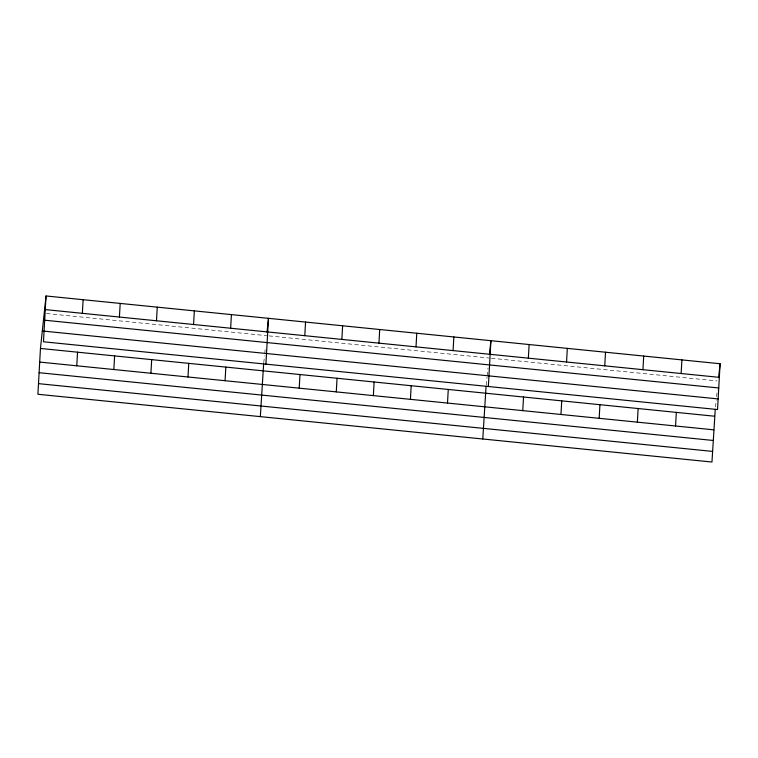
<?xml version="1.0" encoding="UTF-8"?>
<svg xmlns="http://www.w3.org/2000/svg" width="758" height="758" viewBox="0 0 758 758"><rect width="100%" height="100%" fill="white"/><g stroke="black" fill="none" stroke-linecap="round" stroke-linejoin="round"><path stroke-width="0.57" stroke-dasharray="3.79 2.84" d="M263.756 362.731L264.495 355.805M264.741 353.493L265.338 347.922M486.2 385.092L487.062 377.01M487.186 375.854L488.01 368.047M715.505 406.98L716.234 400.053M716.594 396.661L717.314 389.972M46.513 313.528L266.636 335.652M268.957 335.889L489.081 358.013M491.392 358.25L717.096 380.933"/><path stroke-width="1.14" d="M46.039 295.971L43.481 341.782L717.542 409.547L720.1 363.736L46.039 295.971L40.458 348.453L37.9 394.264L711.961 462.029L715.258 409.292M76.776 365.801L77.534 352.176M82.357 313.319L83.115 299.704M113.842 369.525L114.61 355.909M119.423 317.052L120.19 303.427M150.918 373.258L151.685 359.633M156.499 320.776L157.257 307.151M187.993 376.982L188.751 363.357M193.574 324.5L194.332 310.884M225.069 380.706L225.827 367.09M230.65 328.233L231.408 314.608M260.335 416.625L263.642 363.887M265.916 364.143L268.484 318.332L267.006 332.194M299.211 388.162L299.978 374.537M304.792 335.68L305.55 322.065M336.287 391.886L337.045 378.27M341.867 339.413L342.625 325.788M373.362 395.619L374.12 381.994M378.943 343.137L379.701 329.512M410.429 399.343L411.196 385.718M416.009 346.861L416.777 333.245M447.504 403.066L448.262 389.451M453.085 350.594L453.843 336.969M482.78 438.986L486.077 386.248M488.36 386.504L490.919 340.693L489.45 354.555M522.774 410.637L523.541 397.012M528.354 358.155L529.112 344.539M560.967 414.474L561.735 400.859M566.548 362.002L567.316 348.377M599.171 418.321L599.929 404.696M604.751 365.839L605.509 352.214M637.364 422.159L638.122 408.534M642.945 369.677L643.703 356.052M675.558 425.996L676.325 412.371M681.139 373.514L681.906 359.898M718.631 377.588L720.1 363.736M45.281 309.596L719.342 377.361M44.684 320.217L718.745 387.982M44.078 331.161L718.129 398.926M42.306 331.132L44.618 331.369M40.458 348.453L714.519 416.218M39.7 362.078L713.761 429.833M39.103 372.699L713.164 440.464M38.497 383.643L712.548 451.408"/></g></svg>
